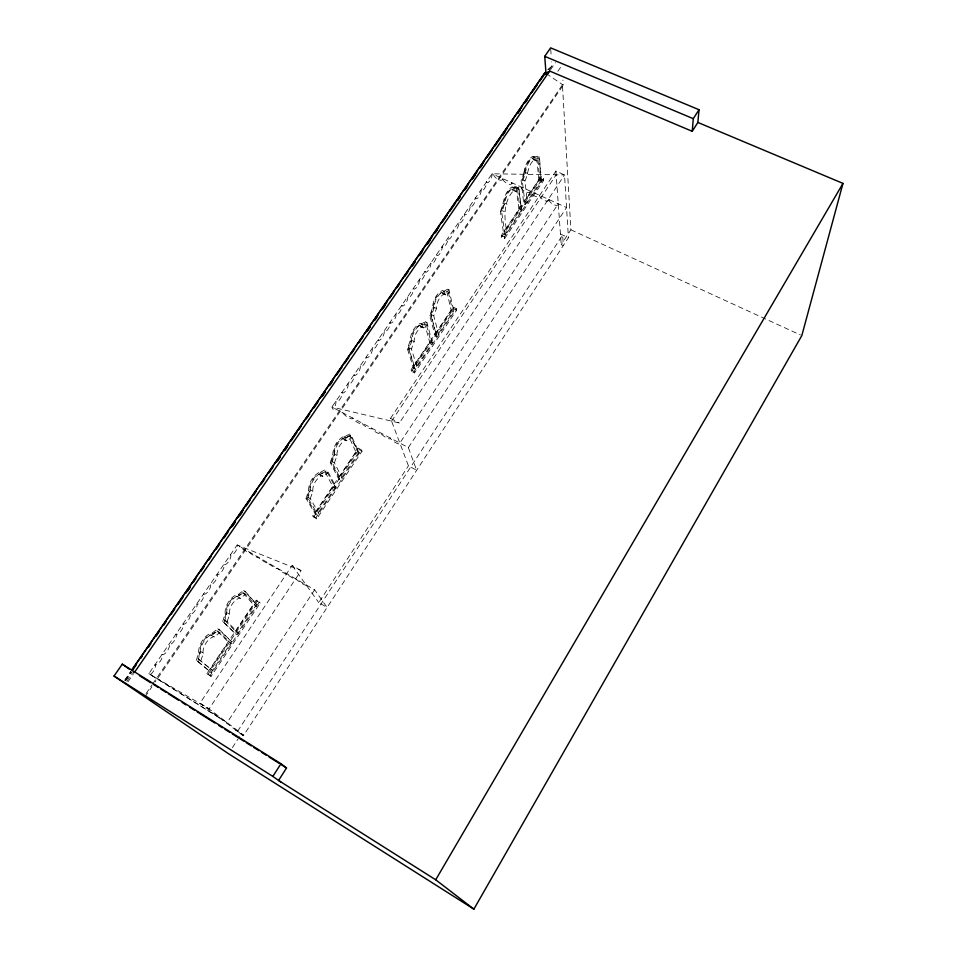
<?xml version="1.0" encoding="UTF-8"?>
<svg xmlns="http://www.w3.org/2000/svg" width="957" height="957" viewBox="0 0 957 957"><rect width="100%" height="100%" fill="white"/><g stroke="black" fill="none" stroke-linecap="round" stroke-linejoin="round"><path stroke-width="0.72" stroke-dasharray="4.79 3.59" d="M523.969 172.882C524.615 166.769 527.223 159.975 532.463 156.422L534.819 157.02L535.657 158.312L539.078 156.745L541.231 180.526L525.142 204.499L523.778 203.877L521.122 180.61L523.969 172.882L525.357 173.504L522.51 181.232L521.122 180.61M525.142 204.499L522.151 179.593C525.596 172.643 524.807 163.073 531.877 158.252L535.477 159.496L536.267 160.991L539.592 159.245L541.59 181.471L538.851 180.239L536.769 157.989L533.444 159.735L532.642 158.228M525.357 173.504C526.027 167.391 528.623 160.609 533.862 157.044L534.819 157.02M538.851 180.239L524.615 201.413L527.367 202.669L524.974 180.873C528.431 173.911 527.666 164.353 534.712 159.52L535.477 159.496M493.609 174.485L493.812 175.322A5.407 2.488 35.8 0 0 498.573 179.641A5.407 2.488 35.8 0 0 502.688 179.354L502.688 178.6M548.899 199.546L548.804 200.264A5.443 2.548 34.7 0 1 544.473 200.48A5.443 2.548 34.7 0 1 539.736 196.149L539.497 195.288L539.449 196.029A5.443 2.536 34.9 0 1 535.166 196.257A5.443 2.536 34.9 0 1 530.417 191.926L530.214 191.077L530.178 191.819A5.431 2.524 35.2 0 1 525.931 192.058A5.431 2.524 35.2 0 1 521.182 187.739L520.979 186.89L520.943 187.632A5.419 2.512 35.4 0 1 516.744 187.895A5.419 2.512 35.4 0 1 511.995 183.577L511.816 182.739L511.792 183.481A5.419 2.5 35.6 0 1 507.641 183.756A5.419 2.5 35.6 0 1 502.88 179.438L502.676 178.78M196.448 660.306L198.53 652.184C198.805 644.384 204.092 635.568 211.593 632.912L213.602 634.013L219.297 629.586L231.69 641.74L211.078 672.46L196.448 660.306L211.078 672.46M197.955 658.655L213.16 671.036L197.955 658.655L200.408 651.394L199.929 650.521C200.18 644.193 204.475 637.051 210.552 634.862L214.344 636.991L219.775 632.553L231.403 643.858L228.52 642.123L216.832 630.771L211.377 635.197M197.908 661.203L199.989 653.081C200.276 645.281 205.564 636.465 213.052 633.785L213.602 634.013M200.91 660.474L203.374 653.212L202.896 652.339C203.171 646.011 207.454 638.881 213.519 636.656L214.344 636.991M222.718 621.368L225.158 613.796C224.488 606.092 230.266 596.773 237.683 594.285L239.657 595.41L245.148 591.247L256.632 604.465L236.403 634.611L222.718 621.368L236.403 634.611M224.177 619.777L227.132 621.548L238.496 633.151L235.625 631.429L224.177 619.777L226.665 612.504C225.433 606.176 230.649 598.328 236.642 596.223L240.386 598.364L245.638 594.165L256.392 606.487L253.533 604.788L242.695 592.431L237.432 596.618M224.165 622.241L226.618 614.669C225.96 606.965 231.726 597.647 239.142 595.146L239.657 595.41M227.132 621.548L229.632 614.274C228.424 607.946 233.628 600.099 239.609 597.969L240.386 598.364M306.025 498.453L308.597 490.809C308.298 483.608 312.891 475.737 319.255 472.315L322.27 473.536L327.15 470.15L335.835 486.611L316.803 514.95L315.403 514.172L306.025 498.453L307.46 499.255L316.803 514.95M307.353 497.03L310.271 498.657L318.944 513.383L316.109 511.792L307.353 497.03L309.948 489.721C309.171 483.728 313.298 477.076 318.49 474.193L322.976 476.419L327.653 472.949L324.734 471.358L320.045 474.816L319.423 474.229M307.46 499.255L310.032 491.611C309.757 484.409 314.339 476.538 320.703 473.105L321.863 473.153M310.271 498.657L312.879 491.348C312.126 485.343 316.241 478.703 321.42 475.808L322.353 475.832M330.225 462.578L332.833 454.922C332.689 447.84 336.984 439.933 343.348 436.655L346.278 437.959L350.98 434.789L358.887 452.147L340.19 479.995L338.802 479.23L330.225 462.578L331.66 463.367L340.19 479.995M331.517 461.214L334.424 462.793L342.355 478.392L339.508 476.837L331.517 461.214L334.137 453.893C333.514 447.972 337.366 441.309 342.582 438.533L346.972 440.818L351.482 437.552L358.875 453.762L356.052 452.242L348.575 436.009L344.053 439.251L343.467 438.617M331.66 463.367L334.268 455.699C334.137 448.618 338.431 440.722 344.795 437.421L345.896 437.54M334.424 462.793L337.055 455.472C336.457 449.551 340.309 442.9 345.513 440.1L346.386 440.184M421.104 323.837L425.578 321.863L431.093 341.972L432.468 342.654L414.848 368.9L413.472 368.194L407.383 348.731L410.098 341.027C410.386 334.364 413.831 326.337 420.183 323.49L422.815 325.069L426.989 322.569L432.612 343.994L429.813 342.582L424.621 323.789L420.59 326.409L419.405 325.356C414.166 327.796 411.103 334.555 411.259 340.178L408.567 347.511L414.237 365.777L417.037 367.201L411.45 348.97L414.154 341.637C414.01 336.003 417.073 329.268 422.3 326.792L423.473 327.856L427.492 325.224L424.621 323.789M414.848 368.9L408.806 349.449L411.522 341.745C411.821 335.082 415.254 327.055 421.606 324.208L422.515 324.543M443.318 290.94L443.581 291.49L447.613 289.193L452.458 310.056L453.821 310.726L436.512 336.517L435.136 335.835L429.753 315.571L432.48 307.867C432.899 301.323 436.117 293.249 442.445 290.533L444.993 292.184L449.024 289.875L454.013 311.982L451.226 310.606L446.668 291.095L442.78 293.548L441.667 292.399C436.44 294.732 433.581 301.527 433.617 307.065L430.901 314.398L435.913 333.395L438.713 334.794L433.76 315.81L436.488 308.477C436.476 302.938 439.323 296.168 444.55 293.799L445.651 294.947L449.527 292.495L446.668 291.095M436.512 336.517L431.164 316.277L433.904 308.561C434.322 302.017 437.54 293.955 443.857 291.227L444.73 291.634M500.379 211.365C504.016 203.255 503.609 192.465 511.768 187.046L514.172 187.596L515.069 188.816L518.634 187.094L521.374 210.217L505.009 234.597L503.645 233.963L500.379 211.365L501.779 211.999C505.416 203.901 505.021 193.111 513.167 187.68L514.172 187.596M505.009 234.597L501.432 210.313C504.853 203.291 504.052 193.721 511.182 188.876L514.842 190.096L515.691 191.52L519.149 189.606L521.697 211.234L518.933 209.966L516.313 188.326L512.856 190.228L511.995 188.804M518.933 209.966L504.459 231.51L507.222 232.79C503.765 219.105 503.095 200.898 514.041 190.168L514.842 190.096M232.395 747.644L239.501 736.758M408.364 447.589L566.544 207.549L492.065 173.779A5.407 1.89 -66.6 0 1 489.805 180.813A5.407 1.89 -66.6 0 1 486.611 181.71A5.419 1.902 -66.4 0 1 484.362 188.744A5.419 1.902 -66.4 0 1 481.144 189.689A5.419 1.914 -66.3 0 1 478.907 196.711A5.419 1.914 -66.3 0 1 475.641 197.692A5.419 1.926 -66.1 0 1 473.416 204.702A5.419 1.926 -66.1 0 1 470.126 205.731A5.431 1.938 -66 0 1 467.901 212.741A5.431 1.938 -66 0 1 464.576 213.818A5.431 1.95 -65.9 0 1 462.363 220.816A5.431 1.95 -65.9 0 1 459.001 221.928A5.443 1.962 -65.7 0 1 456.8 228.938A5.443 1.962 -65.7 0 1 453.403 230.087A5.443 1.974 -65.6 0 1 451.202 237.085A5.443 1.974 -65.6 0 1 447.78 238.269A5.455 1.974 -65.4 0 1 445.591 245.267A5.455 1.974 -65.4 0 1 442.134 246.499A5.467 1.986 -65.3 0 1 439.945 253.497A5.467 1.986 -65.3 0 1 436.452 254.777A5.467 1.998 -65.1 0 1 434.287 261.751A5.467 1.998 -65.1 0 1 430.746 263.079A5.479 2.01 -64.9 0 1 428.592 270.053A5.479 2.01 -64.9 0 1 425.016 271.417A5.491 2.022 -64.8 0 1 422.874 278.391A5.491 2.022 -64.8 0 1 419.262 279.803A5.491 2.034 -64.6 0 1 417.12 286.777A5.491 2.034 -64.6 0 1 413.484 288.224A5.503 2.046 -64.4 0 1 411.354 295.187A5.503 2.046 -64.4 0 1 407.67 296.694A5.515 2.058 -64.3 0 1 405.553 303.644A5.515 2.058 -64.3 0 1 401.832 305.187A5.527 2.07 -64.1 0 1 399.727 312.138A5.527 2.07 -64.1 0 1 395.971 313.729A5.527 2.081 -63.9 0 1 393.865 320.679A5.527 2.081 -63.9 0 1 390.073 322.318A5.539 2.093 -63.7 0 1 387.992 329.256A5.539 2.093 -63.7 0 1 384.152 330.931A5.551 2.105 -63.5 0 1 382.082 337.869A5.551 2.105 -63.5 0 1 378.206 339.603A5.563 2.117 -63.4 0 1 376.137 346.518A5.563 2.117 -63.4 0 1 372.225 348.3A5.575 2.117 -63.2 0 1 370.18 355.226A5.575 2.117 -63.2 0 1 366.22 357.045A5.586 2.129 -63 0 1 364.174 363.959A5.586 2.129 -63 0 1 360.191 365.837A5.598 2.141 -62.8 0 1 358.157 372.74A5.598 2.141 -62.8 0 1 354.126 374.666A5.61 2.153 -62.6 0 1 352.104 381.568A5.61 2.153 -62.6 0 1 348.037 383.53A5.622 2.165 -62.4 0 1 346.027 390.432A5.622 2.165 -62.4 0 1 341.912 392.454A5.634 2.177 -62.2 0 1 339.914 399.332A5.634 2.177 -62.2 0 1 335.763 401.402A5.646 2.189 -62 0 1 332.952 409.357L331.888 407.06L399.38 423.006L564.522 174.94L492.065 173.779L331.888 407.06L408.364 447.589L416.618 470.234L408.424 465.844L390.528 418.353L555.909 171.1L564.522 174.94L568.422 237.731L243.365 735.766L237.551 731.363L562.632 235.063L563.374 245.614L561.209 244.621L570.898 229.788L562.441 84.79L563.242 85.125L155.261 681.922M235.243 729.916L243.64 735.167L209.069 708.874L301.132 570.587L237.18 544.976A5.933 2.333 -58.6 0 1 235.398 551.722A5.933 2.333 -58.6 0 1 230.517 554.689A5.957 2.345 -58.4 0 1 228.747 561.424A5.957 2.345 -58.4 0 1 223.818 564.439A5.981 2.345 -58.2 0 1 222.06 571.162A5.981 2.345 -58.2 0 1 217.083 574.248A6.005 2.357 -58 0 1 215.337 580.959A6.005 2.357 -58 0 1 210.325 584.105A6.029 2.369 -57.7 0 1 208.59 590.804A6.029 2.369 -57.7 0 1 203.518 594.01A6.053 2.369 -57.5 0 1 201.795 600.697A6.053 2.369 -57.5 0 1 196.687 603.963A6.089 2.381 -57.3 0 1 194.977 610.638A6.089 2.381 -57.3 0 1 189.809 613.963A6.113 2.393 -57.1 0 1 188.122 620.638A6.113 2.393 -57.1 0 1 182.907 624.024A6.137 2.393 -56.8 0 1 181.232 630.687A6.137 2.393 -56.8 0 1 175.968 634.132A6.173 2.404 -56.6 0 1 174.306 640.783A6.173 2.404 -56.6 0 1 168.994 644.3A6.197 2.404 -56.4 0 1 167.343 650.927A6.197 2.404 -56.4 0 1 161.972 654.504A6.232 2.416 -56.2 0 1 160.345 661.131A6.232 2.416 -56.2 0 1 154.926 664.768A6.256 2.416 -55.9 0 1 154.52 669.302A6.256 2.416 -55.9 0 1 150.261 674.589L148.849 673.632L237.18 544.976L314.65 589.787L327.055 607.408L318.753 602.587L408.424 465.844M314.65 589.787L227.12 722.607L148.849 673.632L209.069 708.874L199.989 703.192L292.148 565.42L301.132 570.587M391.58 421.152L556.184 174.808M211.054 676.36L210.061 675.522L259.395 602.013L256.225 600.135L206.879 673.549L211.054 676.36L260.244 603.018L259.395 602.013M316.635 518.921L315.93 517.749L361.483 449.874L358.349 448.187L312.783 515.979L316.635 518.921L362.069 451.19L361.483 449.874M414.56 372.919L414.094 371.448L456.274 308.597L453.199 307.089L410.996 369.869L411.462 371.34L414.56 372.919L456.633 310.176L456.274 308.597M504.602 238.64L504.363 236.941L543.552 178.54L540.514 177.177L501.312 235.506L501.564 237.216L504.602 238.64L543.708 180.335L543.552 178.54M210.277 669.266L228.52 642.123M235.625 631.429L253.533 604.788M316.109 511.792L332.94 486.742L324.734 471.358M339.508 476.837L356.052 452.242M414.237 365.777L429.813 342.582M435.913 333.395L451.226 310.606M207.872 674.398L257.086 601.152L256.225 600.135M313.501 517.163L358.947 449.503L358.349 448.187M411.462 371.34L453.558 308.668L453.199 307.089M501.564 237.216L540.681 178.983L540.514 177.177M145.153 696.72L151.888 686.851M145.978 693.705L151.876 685.08M152.725 683.848L562.441 84.79M557.823 71.38L561.962 65.351M126.803 681.324L132.377 673.142M549.402 69.598L551.878 66.009L551.591 61.822M127.927 681.851L133.597 673.644M550.49 69.837L555.479 62.624M124.769 680.152L130.714 671.527M124.96 680.271L130.81 671.623M125.403 680.535L131.348 671.946M125.666 680.726L131.611 672.125M212.143 633.127L217.837 628.713L219.297 629.586M548.014 69.801L551.926 66.033L547.894 69.777M238.197 594.548L243.7 590.385L245.148 591.247M320.416 472.363L325.715 469.361L327.15 470.15M344.46 436.775L349.556 434.023L350.98 434.789M512.773 186.962L513.67 188.182L515.907 186.723L518.634 187.094M533.42 156.398L534.257 157.69L536.422 156.326L539.078 156.745M536.769 157.989L539.592 159.245M534.257 157.69L535.657 158.312M533.444 159.735L536.267 160.991M540.681 178.983L543.708 180.335M524.938 172.272L527.774 173.54M541.231 180.526L539.88 179.916L537.69 156.135M522.151 179.593L524.974 180.873M516.313 188.326L519.149 189.606M513.67 188.182L515.069 188.816M512.856 190.228L515.691 191.52M570.898 229.788L800.459 334.962M521.374 210.217L520.01 209.595L517.247 186.459M504.219 202.98L507.054 204.296M503.203 203.638L504.602 204.272M560.443 234.058L568.422 237.731M501.432 210.313L504.267 211.617M501.312 235.506L504.363 236.941M447.613 289.193L449.024 289.875M443.581 291.49L444.993 292.184M442.361 292.71L445.244 294.11M442.78 293.548L445.651 294.947M453.558 308.668L456.633 310.176M433.617 307.065L436.488 308.477M432.48 307.867L433.904 308.561M430.901 314.398L433.76 315.81M429.753 315.571L431.164 316.277M425.578 321.863L426.989 322.569M421.391 324.351L422.815 325.069M420.147 325.619L423.03 327.067M420.59 326.409L423.473 327.856M411.259 340.178L414.154 341.637M410.098 341.027L411.522 341.745M408.567 347.511L411.45 348.97M407.383 348.731L408.806 349.449M410.996 369.869L414.094 371.448M390.528 418.353L399.38 423.006M348.575 436.009L351.482 437.552M344.843 437.193L346.278 437.959M344.053 439.251L346.972 440.818M358.947 449.503L362.069 451.19M358.887 452.147L357.487 451.405L349.556 434.023M334.137 453.893L337.055 455.472M332.833 454.922L334.268 455.699M320.834 472.746L322.27 473.536M320.045 474.816L322.976 476.419M334.436 485.833L335.835 486.611M332.94 486.742L335.775 488.297L325.715 469.361M309.948 489.721L312.879 491.348M308.597 490.809L310.032 491.611M312.783 515.979L315.93 517.749M242.695 592.431L245.638 594.165M257.086 601.152L260.244 603.018M256.632 604.465L243.7 590.385M226.665 612.504L229.632 614.274M225.158 613.796L226.618 614.669M216.832 630.771L219.775 632.553M231.69 641.74L217.837 628.713M200.408 651.394L203.374 653.212M198.853 652.746L200.312 653.643M206.879 673.549L210.061 675.522M243.365 735.766L199.989 703.192M546.208 73.533L563.242 85.125L562.955 80.089M150.716 674.805L218.399 717.14M292.148 565.42L318.753 602.587M548.816 199.511L549.043 200.372A5.455 2.56 34.4 0 0 554.39 204.954A5.455 2.56 34.4 0 0 558.266 203.793L399.847 443.079A5.754 1.519 33.5 0 1 395.923 442.816A5.754 1.519 33.5 0 1 390.265 437.995A5.742 1.507 33.6 0 1 386.401 437.768A5.742 1.507 33.6 0 1 380.73 432.947A5.73 1.507 33.7 0 1 376.926 432.731A5.73 1.507 33.7 0 1 371.232 427.911A5.718 1.495 33.9 0 1 367.488 427.731A5.718 1.495 33.9 0 1 361.794 422.91A5.718 1.483 34 0 1 358.097 422.755A5.718 1.483 34 0 1 352.391 417.922A5.706 1.483 34.1 0 1 348.755 417.79A5.706 1.483 34.1 0 1 343.025 412.957M555.909 171.1L561.209 244.621M550.73 49.25L551.208 56.236M306.025 584.787A5.969 0.849 33 0 1 302.46 583.77A5.969 0.849 33 0 1 296.311 579.176A5.957 0.849 33.1 0 1 292.806 578.184A5.957 0.849 33.1 0 1 286.645 573.59A5.945 0.837 33.2 0 1 283.2 572.633A5.945 0.837 33.2 0 1 277.028 568.027A5.933 0.837 33.2 0 1 273.642 567.094A5.933 0.837 33.2 0 1 267.458 562.489A5.921 0.825 33.3 0 1 264.132 561.592A5.921 0.825 33.3 0 1 257.935 556.986A5.921 0.825 33.4 0 1 254.67 556.113A5.921 0.825 33.4 0 1 248.461 551.507A5.909 0.825 33.4 0 1 245.255 550.67A5.909 0.825 33.4 0 1 239.035 546.052"/><path stroke-width="1.44" d="M692.222 131.3L693.287 118.68L699.017 109.732L550.634 47.85L544.736 56.343L546.088 74.383L549.665 71.045L692.222 131.3L697.868 122.436L699.017 109.732M697.868 122.436L842.973 183.397L801.822 335.584L473.882 909.15L228.448 753.685L114.027 676.037L122.281 664.158L280.963 763.734L286.526 767.969L278.571 780.457L435.71 879.794L473.882 909.15M435.71 879.794L842.973 183.397M280.772 782.001L272.853 776.414L280.963 763.734M546.088 74.383L547.751 71.99M549.665 71.045L134.399 672.472L133.238 672.017M131.576 670.307L545.071 72.624M131.659 670.39L545.071 72.553M133.047 669.481L136.444 664.577M140.691 658.428L142.39 655.976M148.323 647.375L150.871 643.69M155.967 636.321L159.364 631.405M163.611 625.268L166.159 621.583M171.255 614.215L174.653 609.298M178.05 604.381L183.146 597.012M185.694 593.328L189.941 587.191M193.326 582.275L195.874 578.59M200.97 571.221L204.367 566.305M208.614 560.168L211.162 556.484M216.258 549.115L219.655 544.198M223.902 538.061L228.149 531.925M231.546 527.008L234.944 522.091M238.329 517.175L243.425 509.806M245.973 506.121L250.22 499.985M253.617 495.068L256.165 491.384M261.261 484.015L264.658 479.098M268.905 472.961L273.152 466.825M276.549 461.908L279.946 456.991M284.181 450.855L288.428 444.706M290.976 441.021L296.921 432.432M298.62 429.968L301.168 426.284M306.264 418.915L309.661 413.998M313.908 407.861L318.155 401.725M321.552 396.808L324.949 391.892M329.184 385.755L333.431 379.618M336.828 374.701L341.924 367.332M344.472 363.648L348.719 357.499M351.267 353.815L354.664 348.91M358.911 342.762L363.158 336.625M366.555 331.708L369.952 326.792M374.187 320.655L378.434 314.518M381.831 309.601L386.927 302.233M389.475 298.548L393.722 292.399M397.119 287.495L399.667 283.81M404.763 276.441L408.161 271.525M411.558 266.608L414.955 261.704M419.19 255.555L423.437 249.418M426.834 244.502L431.93 237.133M434.478 233.448L438.725 227.311M442.122 222.395L447.218 215.026M449.766 211.341L455.711 202.74M457.41 200.288L459.958 196.604M464.205 190.455L468.44 184.318M471.837 179.402L476.933 172.033M479.481 168.348L483.728 162.212M487.125 157.295L492.221 149.926M494.769 146.242L500.714 137.641M502.413 135.188L507.509 127.819M510.057 124.135L513.442 119.218M517.689 113.082L521.936 106.933M524.484 103.248L528.731 97.112M532.128 92.195L537.224 84.826M539.772 81.142L545.717 72.541M187.62 591.103L190.168 587.419M232.599 526.027L235.147 522.343M240.231 514.974L241.93 512.521M277.578 460.951L280.126 457.267M285.21 449.91L286.909 447.445M322.557 395.887L325.105 392.203M330.189 384.834L331.888 382.381M367.536 330.811L370.084 327.127M375.168 319.758L376.867 317.305M382.812 308.716L385.348 305.032M412.515 265.735L415.051 262.051M420.147 254.694L421.846 252.229M427.791 243.64L430.327 239.956M435.423 232.587L437.122 230.135M457.494 200.671L460.03 196.986M465.126 189.618L466.825 187.165M472.758 178.564L475.306 174.88M480.402 167.523L482.101 165.059M502.461 135.595L505.009 131.91M517.737 113.5L520.285 109.816M525.381 102.447L527.08 99.995M544.736 56.343L693.287 118.68M139.435 675.63L150.751 682.736M153.264 684.315L158.288 687.473M160.8 689.052L165.836 692.21M168.348 693.789L178.409 700.093M182.177 702.462L185.945 704.831M189.725 707.199L194.75 710.357M197.262 711.936L214.87 722.99M218.639 725.358L222.407 727.715M224.931 729.294L229.955 732.452M232.467 734.031L237.503 737.189M240.016 738.768L243.784 741.137M246.296 742.716L251.332 745.874M253.844 747.453L258.869 750.611M261.381 752.19L266.417 755.348M268.929 756.915L278.989 763.231M281.502 764.81L286.526 767.969M114.027 676.037L272.853 776.414M122.281 664.158L129.542 669.374"/></g></svg>
